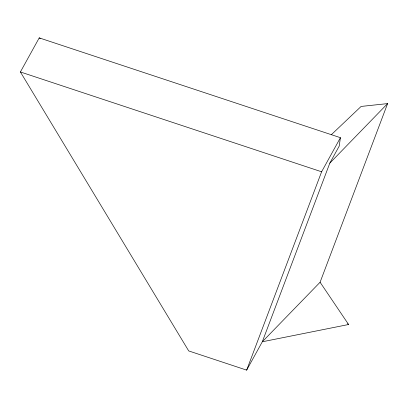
<?xml version="1.0" encoding="UTF-8"?>
<svg xmlns="http://www.w3.org/2000/svg" width="408" height="408" viewBox="0 0 408 408"><rect width="100%" height="100%" fill="white"/><g stroke="black" fill="none" stroke-linecap="round" stroke-linejoin="round"><path stroke-width="0.61" d="M340.425 137.69L339.201 146.13L329.812 163.139L262.303 341.782L246.651 370.127L188.715 350.931L20.4 71.966L39.224 37.873L340.425 137.69L321.606 171.788L246.651 370.127M320.091 282.239L348.595 324.508L262.303 341.782L320.091 282.239L387.6 103.601L361.111 106.437L331.327 134.716M329.812 163.139L387.6 103.601M20.4 71.966L321.606 171.788M39.224 37.873L40.254 38.612M347.57 323.768L348.595 324.508"/></g></svg>
